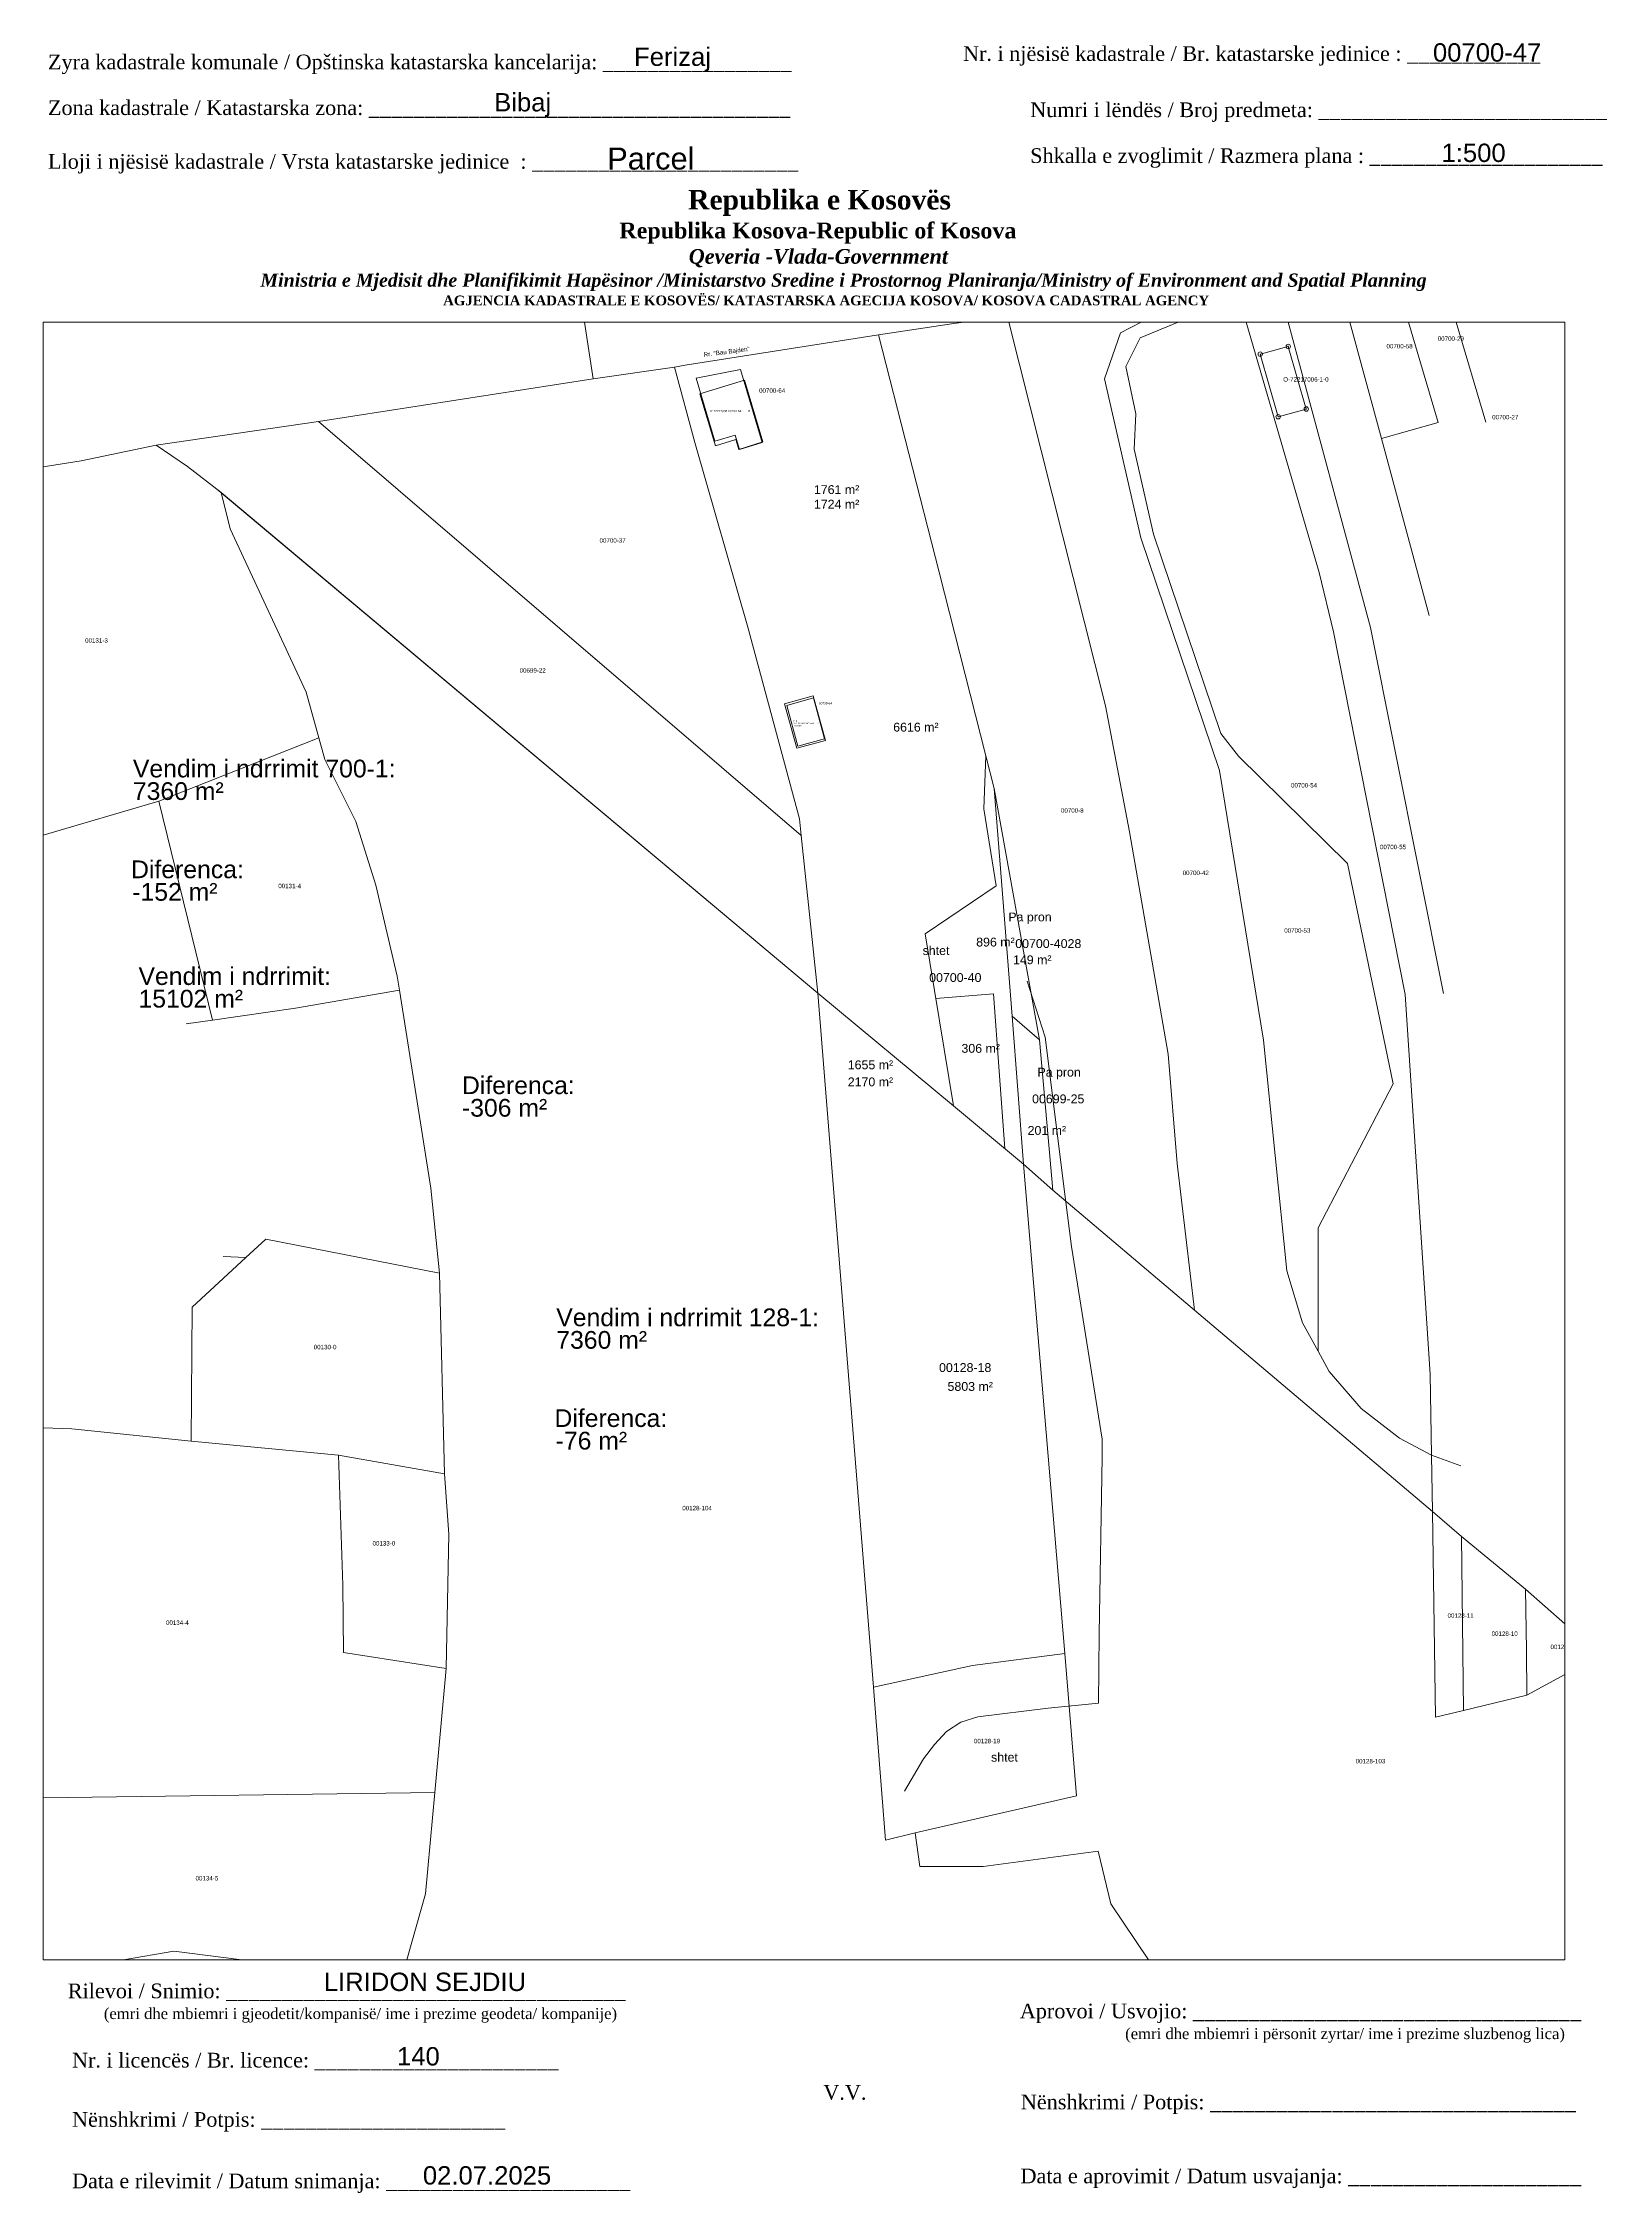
# Paper-space layout '700-47' of a CAD drawing. Header units: metres. Extents: x 1 to 214, y 2 to 295.
# The model-space entities are those that its viewports show. They can reach past a viewport. Long polylines and large blocks are cut down to what shows.
import ezdxf

# ---------------------------------------------------------------- set-up
doc = ezdxf.new("R2010")
doc.units = ezdxf.units.M
doc.header["$PDMODE"] = 32
doc.header["$PDSIZE"] = 1
doc.layers.get('0').update_dxf_attribs({"lineweight": 0})
for name, color, linetype, lineweight in [('BuildingBoundaryLine', 7, 'Continuous', 0), ('BuildingBoundaryPoint', 7, 'Continuous', 0), ('BuildingReferencePoint', 7, 'Continuous', 0), ('kati 0', 1, 'Continuous', 0), ('Korniza e jashtme', 7, 'Continuous', 0), ('Nr Parceles Baze', 7, 'Continuous', 0), ('Nr-Kojshi', 251, 'Continuous', 0), ('objket', 30, 'Continuous', 0), ('Parc-Kojshi', 251, 'Continuous', 0), ('Parcela Baze', 7, 'Continuous', 0), ('propozim', 6, 'Continuous', 0), ('rrethoja', 3, 'Continuous', 0), ('streha', 233, 'Continuous', 0)]:
    doc.layers.add(name, color=color, linetype=linetype, lineweight=lineweight)
doc.styles.get("Standard").update_dxf_attribs({"font": 'arial.ttf'})

msp = doc.modelspace()

# ---------------------------------------------------------------- linework, layer by layer
at = {"layer": 'BuildingBoundaryLine', "color": 5}
for points in [[(7516804.505, 4692431.461), (7516810.841, 4692433.204)], [(7516810.841, 4692433.204), (7516814.898, 4692419.076)], [(7516810.841, 4692433.204), (7516814.898, 4692419.076)], [(7516808.565, 4692417.335), (7516804.505, 4692431.461)], [(7516808.565, 4692417.335), (7516804.505, 4692431.461)], [(7516814.898, 4692419.076), (7516808.565, 4692417.335)], [(7516814.898, 4692419.076), (7516808.565, 4692417.335)]]:
    msp.add_lwpolyline(points, dxfattribs=at)
at = {"layer": 'BuildingBoundaryPoint', "color": 5}
for p in [(7516810.841, 4692433.204), (7516804.505, 4692431.461), (7516814.898, 4692419.076), (7516814.898, 4692419.076), (7516808.565, 4692417.335), (7516808.565, 4692417.335)]:
    msp.add_point(p, dxfattribs=at)
at = {"layer": 'kati 0', "elevation": 626.264, "flags": 128}
msp.add_lwpolyline([(7516687.105, 4692428.011), (7516692.052, 4692411.516), (7516686.935, 4692409.955), (7516685.967, 4692413.184), (7516681.378, 4692411.784), (7516677.137, 4692426.038)], close=True, dxfattribs=at)
at = {"layer": 'kati 0', "elevation": 625.998, "flags": 128}
msp.add_lwpolyline([(7516677.137, 4692426.038), (7516681.378, 4692411.784)], dxfattribs=at)
at = {"layer": 'objket', "elevation": 625.5, "flags": 128}
for points in [[(7516703.588, 4692353.822), (7516697.578, 4692352.162)], [(7516700.1, 4692342.951), (7516697.578, 4692352.162)], [(7516706.11, 4692344.611), (7516703.588, 4692353.822)], [(7516706.11, 4692344.611), (7516700.1, 4692342.951)]]:
    msp.add_lwpolyline(points, dxfattribs=at)
at = {"layer": 'Parc-Kojshi'}
for points in [[(7516833.567, 4692453.454), (7516844.693, 4692416.058)], [(7516843.9, 4692455.09), (7516855.46, 4692416.13)], [(7516747.376, 4692440.183), (7516798.681, 4692447.911)], [(7516831.872, 4692412.456), (7516821.701, 4692450.08)], [(7516650.56, 4692447.31), (7516653.89, 4692425.86)], [(7516799.72, 4692444.35), (7516777.39, 4692435.19)], [(7516798.87, 4692447.26), (7516780.83, 4692440.38)], [(7516817.452, 4692383.423), (7516799.72, 4692444.35)], [(7516808.63, 4692446.7), (7516829.43, 4692369.73)], [(7516601.304, 4692439.451), (7516614.648, 4692440.899)], [(7516718.331, 4692435.856), (7516735.339, 4692438.367)], [(7516735.339, 4692438.367), (7516747.376, 4692440.183)], [(7516769.601, 4692352.057), (7516747.376, 4692440.183)], [(7516780.83, 4692440.38), (7516772.95, 4692436.26)], [(7516772.95, 4692436.26), (7516769.33, 4692425.93)], [(7516777.39, 4692435.19), (7516774.16, 4692428.66)], [(7516653.89, 4692425.86), (7516672.2, 4692428.54)], [(7516774.16, 4692428.66), (7516776.43, 4692418.01)], [(7516591.82, 4692416.235), (7516653.89, 4692425.86)], [(7516769.33, 4692425.93), (7516777.51, 4692390.01)], [(7516555.177, 4692410.894), (7516591.82, 4692416.235)], [(7516591.82, 4692416.235), (7516700.84, 4692322.801)], [(7516776.43, 4692418.01), (7516776.02, 4692410.04)], [(7516844.693, 4692416.058), (7516831.872, 4692412.456)], [(7516538.241, 4692407.387), (7516555.177, 4692410.894)], [(7516555.177, 4692410.894), (7516538.241, 4692407.387)], [(7516562.238, 4692406.123), (7516555.177, 4692410.894)], [(7516776.02, 4692410.04), (7516780.4, 4692390.82)], [(7516842.678, 4692372.482), (7516831.872, 4692412.456)], [(7516488.09, 4692399.375), (7516538.241, 4692407.387)], [(7516538.241, 4692407.387), (7516493.21, 4692400.277)], [(7516569.878, 4692400.211), (7516562.238, 4692406.123)], [(7516568.918, 4692400.97), (7516704.59, 4692287.19)], [(7516571.919, 4692392.047), (7516569.878, 4692400.211)], [(7516704.59, 4692287.19), (7516569.878, 4692400.211)], [(7516589.022, 4692355.116), (7516571.919, 4692392.047)], [(7516777.51, 4692390.01), (7516795.31, 4692337.45)], [(7516780.4, 4692390.82), (7516795.64, 4692345.84)], [(7516817.826, 4692382.136), (7516817.452, 4692383.423)], [(7516821.06, 4692368.729), (7516817.826, 4692382.136)], [(7516837.205, 4692286.881), (7516821.06, 4692368.729)], [(7516829.43, 4692369.73), (7516845.92, 4692287.07)], [(7516591.925, 4692344.823), (7516589.022, 4692355.116)], [(7516774.955, 4692323.602), (7516769.601, 4692352.057)], [(7516795.64, 4692345.84), (7516799.59, 4692340.67)], [(7516555.803, 4692330.562), (7516591.925, 4692344.823)], [(7516593.298, 4692339.956), (7516591.925, 4692344.823)], [(7516600.295, 4692325.961), (7516593.298, 4692339.956)], [(7516795.31, 4692337.45), (7516805.24, 4692276.55)], [(7516799.59, 4692340.67), (7516824.19, 4692316.48)], [(7516520.19, 4692320.03), (7516555.803, 4692330.562)], [(7516555.803, 4692330.562), (7516567.935, 4692281.102)], [(7516700.45, 4692326.5), (7516700.84, 4692322.801)], [(7516604.766, 4692311.577), (7516600.295, 4692325.961)], [(7516700.84, 4692322.801), (7516704.59, 4692287.19)], [(7516783.725, 4692273.378), (7516774.955, 4692323.602)], [(7516824.19, 4692316.48), (7516834.53, 4692266.68)], [(7516609.624, 4692290.974), (7516604.766, 4692311.577)], [(7516586.62, 4692283.78), (7516610.11, 4692287.85)], [(7516610.11, 4692287.85), (7516609.624, 4692290.974)], [(7516610.11, 4692287.85), (7516617.203, 4692243.158)], [(7516567.935, 4692281.102), (7516586.62, 4692283.78)], [(7516837.205, 4692286.88), (7516837.205, 4692286.881)], [(7516842.859, 4692201.139), (7516837.205, 4692286.88)], [(7516567.935, 4692281.102), (7516561.99, 4692280.25)], [(7516785.775, 4692248.678), (7516783.725, 4692273.378)], [(7516805.24, 4692276.55), (7516810.52, 4692224.48)], [(7516834.53, 4692266.68), (7516817.6, 4692234.16)], [(7516789.694, 4692215.612), (7516785.775, 4692248.678)], [(7516617.203, 4692243.158), (7516619.147, 4692223.916)], [(7516757.7, 4692242.649), (7516789.694, 4692215.612)], [(7516789.694, 4692215.612), (7516757.7, 4692242.649)], [(7516817.6, 4692234.16), (7516817.6, 4692206.32)], [(7516579.925, 4692231.632), (7516575.42, 4692227.48)], [(7516619.147, 4692223.916), (7516579.925, 4692231.632)], [(7516575.42, 4692227.48), (7516563.28, 4692216.298)], [(7516575.42, 4692227.48), (7516570.29, 4692227.69)], [(7516810.52, 4692224.48), (7516814.09, 4692212.76)], [(7516619.147, 4692223.916), (7516620.311, 4692178.628)], [(7516563.28, 4692216.298), (7516563.092, 4692186.002)], [(7516789.694, 4692215.612), (7516843.426, 4692170.084)], [(7516843.426, 4692170.084), (7516789.694, 4692215.612)], [(7516814.09, 4692212.76), (7516817.6, 4692206.32)], [(7516817.6, 4692206.32), (7516820.11, 4692201.71)], [(7516820.11, 4692201.71), (7516827.27, 4692193.39)], [(7516843.19, 4692182.83), (7516842.859, 4692201.139)], [(7516827.27, 4692193.39), (7516835.94, 4692186.66)], [(7516515.028, 4692189.558), (7516536.161, 4692188.809)], [(7516536.161, 4692188.809), (7516563.092, 4692186.002)], [(7516563.092, 4692186.002), (7516596.381, 4692182.822)], [(7516835.94, 4692186.66), (7516843.19, 4692182.83)], [(7516620.311, 4692178.628), (7516596.381, 4692182.822)], [(7516596.381, 4692182.822), (7516597.315, 4692153.461)], [(7516843.426, 4692170.084), (7516843.19, 4692182.83)], [(7516843.19, 4692182.83), (7516849.8, 4692180.44)], [(7516620.311, 4692178.628), (7516621.282, 4692165.021)], [(7516843.426, 4692170.084), (7516849.96, 4692164.51)], [(7516844.11, 4692123.66), (7516843.426, 4692170.084)], [(7516849.96, 4692164.51), (7516843.426, 4692170.084)], [(7516621.282, 4692165.021), (7516620.698, 4692134.7)], [(7516864.421, 4692152.553), (7516849.96, 4692164.51)], [(7516849.96, 4692164.51), (7516850.39, 4692125.19)], [(7516597.315, 4692153.461), (7516597.501, 4692138.314)], [(7516877.881, 4692140.645), (7516864.421, 4692152.553)], [(7516864.421, 4692152.553), (7516864.611, 4692138.774)], [(7516597.501, 4692138.314), (7516620.698, 4692134.7)], [(7516763.05, 4692105.91), (7516760.35, 4692138.04)], [(7516864.611, 4692138.774), (7516864.75, 4692128.674)], [(7516620.698, 4692134.7), (7516618.128, 4692106.655)], [(7516877.991, 4692135.833), (7516864.75, 4692128.674)], [(7516717.14, 4692130.48), (7516718.54, 4692113.07)], [(7516864.75, 4692128.674), (7516850.39, 4692125.19)], [(7516850.39, 4692125.19), (7516844.11, 4692123.66)], [(7516718.54, 4692113.07), (7516719.07, 4692106.46)], [(7516618.128, 4692106.655), (7516511.618, 4692105.23)], [(7516618.128, 4692106.655), (7516616.031, 4692083.775)], [(7516719.07, 4692106.46), (7516719.91, 4692095.92)], [(7516726.6, 4692097.58), (7516763.05, 4692105.91)], [(7516719.91, 4692095.92), (7516726.6, 4692097.58)], [(7516727.64, 4692089.95), (7516726.6, 4692097.58)], [(7516767.88, 4692093.41), (7516741.94, 4692089.95)], [(7516770.78, 4692081.51), (7516767.88, 4692093.41)], [(7516741.94, 4692089.95), (7516727.64, 4692089.95)], [(7516616.031, 4692083.775), (7516610.517, 4692064.387)], [(7516802.17, 4692034.73), (7516770.78, 4692081.51)], [(7516513.45, 4692063.09), (7516559.16, 4692070.804)], [(7516559.16, 4692070.804), (7516610.517, 4692064.387)]]:
    msp.add_lwpolyline(points, dxfattribs=at)
at = {"layer": 'Parcela Baze', "flags": 128}
for points in [[(7516718.331, 4692435.856), (7516674.68, 4692428.97), (7516672.2, 4692428.54), (7516676.8, 4692411.54), (7516688.82, 4692369.8), (7516700.45, 4692326.5), (7516700.84, 4692322.801), (7516704.59, 4692287.19), (7516735.21, 4692261.76), (7516728.88, 4692300.6), (7516744.84, 4692311.44), (7516742.12, 4692328.76), (7516742.58, 4692340.74), (7516732.02, 4692382.21)], [(7516748.453, 4692281.994), (7516744.44, 4692333.42), (7516742.58, 4692340.74), (7516742.12, 4692328.76), (7516744.84, 4692311.44), (7516728.88, 4692300.6), (7516735.21, 4692261.76), (7516751.06, 4692248.59)], [(7516751.06, 4692248.59), (7516735.21, 4692261.76), (7516704.59, 4692287.19), (7516717.14, 4692130.48), (7516739.53, 4692135.32), (7516760.35, 4692138.04)], [(7516754.672, 4692276.664), (7516748.453, 4692281.994), (7516751.06, 4692248.59), (7516757.7, 4692242.649)]]:
    msp.add_lwpolyline(points, close=True, dxfattribs=at)
msp.add_lwpolyline([(7516744.44, 4692333.42), (7516754.672, 4692276.664), (7516748.453, 4692281.994), (7516744.44, 4692333.42)], dxfattribs=at)
at = {"layer": 'propozim'}
for p, q in [((7516744.303, 4692287.016), (7516731.268, 4692285.95)), ((7516746.832, 4692252.103), (7516744.303, 4692287.016))]:
    msp.add_line(p, q, dxfattribs=at)
at = {"layer": 'rrethoja', "elevation": 620.789, "flags": 128}
msp.add_lwpolyline([(7516724.174, 4692106.973), (7516728.456, 4692114.285), (7516730.929, 4692117.541), (7516733.632, 4692120.439), (7516736.915, 4692122.549), (7516740.733, 4692123.767), (7516756.647, 4692125.675), (7516767.971, 4692126.841), (7516768.151, 4692142.469), (7516768.818, 4692182.389), (7516768.818, 4692186.472), (7516761.887, 4692229.941), (7516760.533, 4692240.581), (7516755.953, 4692277.24), (7516751.874, 4692289.892)], dxfattribs=at)
at = {"layer": 'streha', "flags": 128}
for points, elevation in [([(7516688.021, 4692425.613), (7516677.987, 4692422.506)], 633.738), ([(7516692.183, 4692411.682), (7516688.021, 4692425.613)], 633.75), ([(7516681.468, 4692410.767), (7516677.987, 4692422.506)], 633.606), ([(7516692.183, 4692411.682), (7516686.748, 4692409.96), (7516686.082, 4692412.175), (7516681.468, 4692410.767)], 633.75), ([(7516697.109, 4692352.532), (7516703.552, 4692354.286)], 629.905), ([(7516697.109, 4692352.532), (7516699.873, 4692342.483)], 629.905), ([(7516703.552, 4692354.286), (7516706.316, 4692344.237)], 629.905), ([(7516699.873, 4692342.483), (7516706.316, 4692344.237)], 629.86)]:
    msp.add_lwpolyline(points, dxfattribs=dict(at, elevation=elevation))

# ---------------------------------------------------------------- texts
at = {"layer": 'BuildingReferencePoint'}
msp.add_text('O-72217006-1-0', height=1, dxfattribs=at).set_placement((7516809.702, 4692425.27))
msp.add_text('O-72217006-1-0', height=1, dxfattribs=at).set_placement((7516809.702, 4692425.27))
at = {"layer": 'Nr Parceles Baze'}
msp.add_text('Rr. "Bau Bajden"', height=1, rotation=7.5892, dxfattribs=at).set_placement((7516678.9, 4692430.837))
for s, height, p in [('00700-64', 1, (7516691.335, 4692422.744)), ('P-72217006-00700-64-___-0', 0.5, (7516680.322, 4692418.37)), ('1761 m²', 2, (7516703.717, 4692399.879)), ('00700-64', 0.5, (7516704.846, 4692352.385)), ('Pa pron', 2, (7516747.624, 4692303.377)), ('shtet', 2, (7516728.263, 4692295.792)), ('00700-4028', 2, (7516749.188, 4692297.359)), ('00700-40', 2, (7516729.749, 4692289.696)), ('1655 m²', 2, (7516711.361, 4692269.984)), ('Pa pron', 2, (7516754.197, 4692268.335)), ('00699-25', 2, (7516752.99, 4692262.296)), ('00128-18', 2, (7516731.976, 4692201.623)), ('shtet', 2, (7516743.729, 4692113.635))]:
    msp.add_text(s, height=height, dxfattribs=at).set_placement(p)
at = {"layer": 'Nr Parceles Baze', "color": 1}
for s, height, p in [('1724 m²', 2, (7516703.717, 4692396.591)), ('Vendim i ndrrimit 700-1:', 4, (7516549.926, 4692335.892)), ('7360 m²', 4, (7516549.926, 4692330.799)), ('Vendim i ndrrimit:', 4, (7516551.196, 4692289.02)), ('15102 m²', 4, (7516551.196, 4692283.927)), ('Vendim i ndrrimit 128-1:', 4, (7516645.538, 4692211.967)), ('7360 m²', 4, (7516645.538, 4692206.874))]:
    msp.add_text(s, height=height, dxfattribs=at).set_placement(p)
at = {"layer": 'Nr Parceles Baze', "color": 3}
for s, p in [('Diferenca:', (7516549.519, 4692313.133)), ('-152 m²', (7516549.787, 4692308.04)), ('Diferenca:', (7516624.239, 4692264.376)), ('-306 m²', (7516624.239, 4692259.283)), ('Diferenca:', (7516645.132, 4692189.208)), ('-76 m²', (7516645.399, 4692184.115))]:
    msp.add_text(s, height=4, dxfattribs=at).set_placement(p)
at = {"layer": 'Nr Parceles Baze', "insert": (7516699.107, 4692348.791), "char_height": 0.32, "attachment_point": 1}
msp.add_mtext_dynamic_manual_height_columns('P+0^JO-72217006-00700-64-___-0^J59.54 m²', width=7.27034, gutter_width=20.349, heights=[0], dxfattribs=at)
at = {"layer": 'Nr Parceles Baze', "char_height": 2, "attachment_point": 1}
for s, insert, width in [('6616 m²', (7516721.624, 4692348.239), 10.24966), ('896 m²', (7516740.368, 4692299.706), 8.69577), ('149 m²', (7516748.68, 4692295.708), 8.69577), ('201 m²', (7516751.974, 4692257.177), 8.69577), ('5803 m²', (7516733.897, 4692199.36), 10.24966)]:
    msp.add_mtext(s, dxfattribs=dict(at, insert=insert, width=width))
at = {"layer": 'Nr-Kojshi'}
for s, p in [('00700-58', (7516833.027, 4692432.773)), ('00700-29', (7516844.597, 4692434.479)), ('00700-27', (7516856.89, 4692416.744)), ('00700-37', (7516655.313, 4692388.898)), ('00131-3', (7516539.144, 4692366.324)), ('00699-22', (7516637.262, 4692359.547)), ('00700-54', (7516811.449, 4692333.615)), ('00700-8', (7516759.502, 4692327.928)), ('00700-55', (7516831.542, 4692319.68)), ('00131-4', (7516582.768, 4692310.875)), ('00700-42', (7516787.001, 4692313.834)), ('00700-53', (7516809.931, 4692300.816)), ('00132-1', (7516523.621, 4692257.683)), ('00130-0', (7516590.771, 4692206.759)), ('00128-104', (7516674.001, 4692170.395)), ('00133-0', (7516604.048, 4692162.437)), ('00128-11', (7516846.813, 4692146.114)), ('00134-4', (7516557.403, 4692144.526)), ('00128-10', (7516856.754, 4692142.042)), ('00128-9', (7516870.064, 4692139.051)), ('00128-19', (7516739.849, 4692117.786)), ('00128-103', (7516826.064, 4692113.252)), ('00134-5', (7516564.078, 4692086.8))]:
    msp.add_text(s, height=1, dxfattribs=at).set_placement(p)
at = {"layer": 'propozim'}
for s, p in [('306 m²', (7516737.038, 4692273.706)), ('2170 m²', (7516711.361, 4692266.134))]:
    msp.add_text(s, height=2, dxfattribs=at).set_placement(p)

psp = doc.layouts.new('700-47')

# ---------------------------------------------------------------- texts
for s, p in [('00700-47', (190.18, 292.15)), ('Bibaj', (62.32, 285.37)), ('1:500', (191.35, 278.48)), ('02.07.2025', (52.61, 3.02))]:
    psp.add_text(s, height=2.5).set_placement(p)
for s, insert, char_height, width, attachment_point in [('{\\fTimes New Roman|b0|i0|c0|p18;Zyra kadastrale komunale / Opštinska katastarska kancelarija: _________________}', (1.55, 293.11), 2, 100.6873, 1), ('Ferizaj', (86.61, 292.44), 2.5, 9.9735, 5), ('{\\fTimes New Roman|b0|i0|c0|p18;Nr. i njësisë kadastrale / Br. katastarske jedinice : ____________}', (126.18, 294.25), 2, 79.9484, 1), ('{\\fTimes New Roman|b0|i0|c0|p18;Zona kadastrale / Katastarska zona: ______________________________________}', (1.55, 286.88), 2, 100.6873, 1), ('{\\fTimes New Roman|b0|i0|c0|p18;Numri i lëndës / Broj predmeta: __________________________}', (135.33, 286.59), 2, 79.9484, 1), ('{\\fTimes New Roman|b0|i0|c0|p18;Lloji i njësisë kadastrale / Vrsta katastarske jedinice  : ________________________}', (1.55, 279.56), 2, 100.6873, 1), ('{\\fArial|b0|i0|c0|p34;Parcel}', (83.66, 278.93), 3, 11.2939, 5), ('{\\fTimes New Roman|b0|i0|c0|p18;Shkalla e zvoglimit / Razmera plana : _____________________}', (135.33, 280.35), 2, 79.9484, 1), ('\\pi77.297;{\\fBook Antiqua|b1|i0|c0|p18;\\H1.333x;Republika e Kosovës\\fTimes New Roman|b1|i0|c0|p18;\\P\\pi67.927;\\fBook Antiqua|b1|i0|c0|p18;\\H0.8125x;Republika Kosova-Republic of Kosova\\fTimes New Roman|b1|i0|c0|p18;\\P\\pi77.378;\\fBook Antiqua|b1|i1|c0|p18;\\H0.9233x;Qeveria -Vlada-Government \\P\\pi13.032,l6,t23.033;\\fTimes New Roman|b1|i1|c0|p18;\\H0.9x;Ministria e Mjedisit dhe Planifikimit Hapësinor /Ministarstvo Sredine i Prostornog Planiranja/Ministry of Environment and Spatial Planning\\P\\pi43.931,l0,tz;\\fBook Antiqua|b1|i0|c0|p18;\\H0.7406x;AGJENCIA KADASTRALE E KOSOVËS/ KATASTARSKA AGECIJA KOSOVA/ KOSOVA CADASTRAL AGENCY}', (11.44, 274.68), 2, 191.8237, 1), ('{\\fTimes New Roman|b0|i0|c0|p18;Rilevoi / Snimio: ____________________________________\\P     \\H0.75x;(emri dhe mbiemri i gjeodetit/kompanisë/ ime i prezime geodeta/ kompanije)}', (42.22, 27.73), 2, 74.7958, 5), ('LIRIDON SEJDIU', (52.89, 30.61), 2.5, 27.1816, 5), ('{\\fTimes New Roman|b0|i0|c0|p18; Aprovoi / Usvojio: ___________________________________\\P                    \\H0.75x;(emri dhe mbiemri i përsonit zyrtar/ ime i prezime sluzbenog lica)}', (133.16, 27.66), 2, 83.344, 1), ('{\\fTimes New Roman|b0|i0|c0|p18;Nr. i licencës / Br. licence: ______________________\\P                                }', (4.82, 20.96), 2, 83.344, 1), ('140', (52, 20.47), 2.5, 5.3971, 5), ('{\\fTimes New Roman|b0|i0|c0|p18;V.V.                                 }', (110.09, 15.55), 2, 5.7076, 5), ('{\\fTimes New Roman|b0|i0|c0|p18; Nënshkrimi / Potpis: _________________________________}', (133.3, 15.27), 2, 83.344, 1), ('{\\fTimes New Roman|b0|i0|c0|p18;Nënshkrimi / Potpis: ______________________\\P                                 }', (4.82, 12.89), 2, 83.344, 1), ('{\\fTimes New Roman|b0|i0|c0|p18;Data e rilevimit / Datum snimanja: ______________________\\P                                 }', (4.82, 4.52), 2, 83.344, 1), ('{\\fTimes New Roman|b0|i0|c0|p18; Data e aprovimit / Datum usvajanja: _____________________}', (133.25, 5.19), 2, 83.344, 1)]:
    psp.add_mtext(s, dxfattribs=dict(insert=insert, char_height=char_height, width=width, attachment_point=attachment_point))

# ---------------------------------------------------------------- viewports
at = {"layer": 'Korniza e jashtme', "view_target_point": (370776.427, 310629.57)}
psp.add_viewport(center=(104.5, 145.15), size=(207.25, 223.047), view_center_point=(7145925.022, 4381624.223), view_height=369.8203, dxfattribs=at)

doc.saveas('drawing.dxf')
